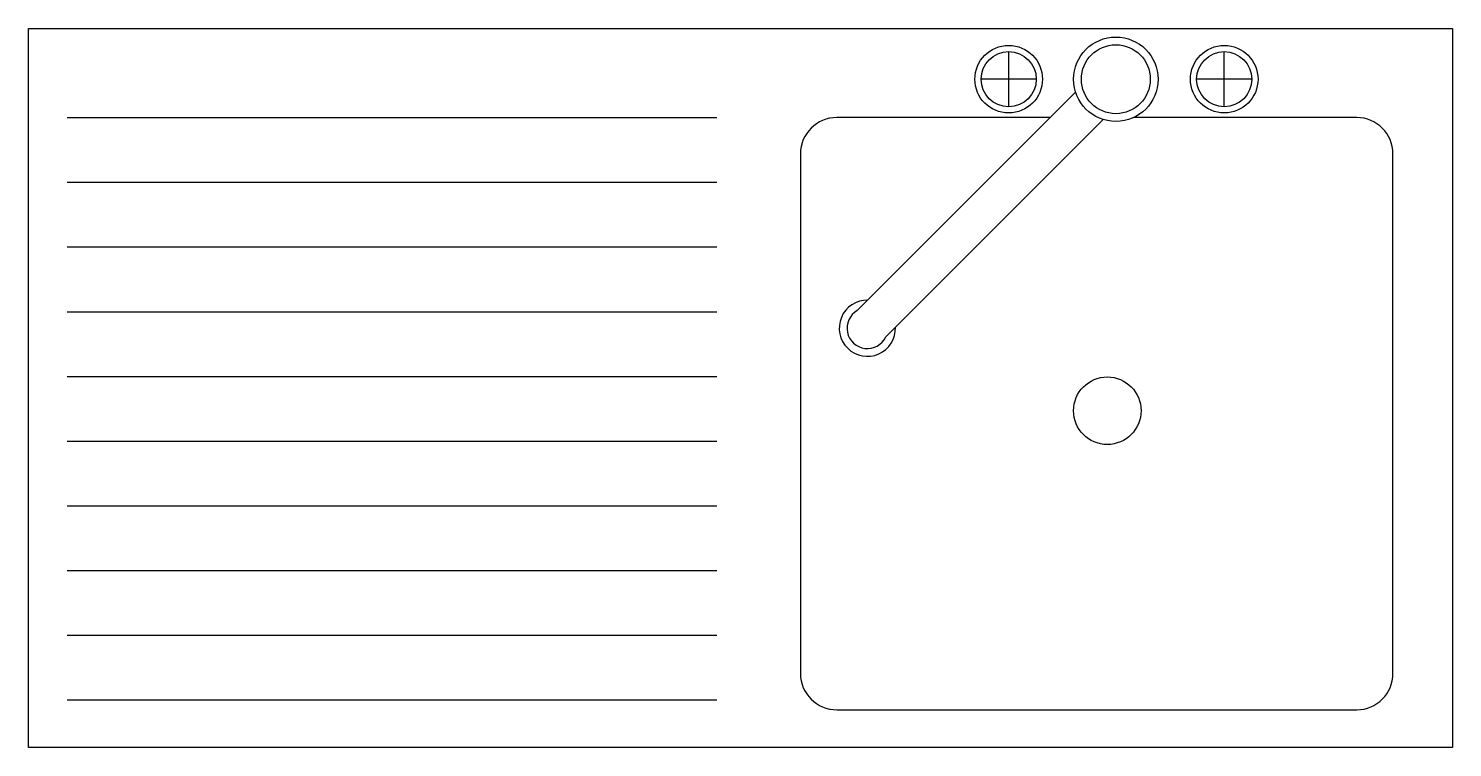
# Model space of a CAD drawing. Header units: inches. Extents: x 106926 to 107916, y 67250 to 67750.
import ezdxf

# ---------------------------------------------------------------- set-up
doc = ezdxf.new("R2010")
doc.units = ezdxf.units.IN
doc.header["$MEASUREMENT"] = 0
doc.layers.add('freecads.com', color=7, linetype='Continuous')

msp = doc.modelspace()

# ---------------------------------------------------------------- linework, layer by layer
at = {"layer": 'freecads.com'}
for p, q in [((106926.22, 67749.56), (107916.18, 67749.56)), ((106926.22, 67249.56), (106926.22, 67749.56)), ((107916.18, 67749.56), (107916.18, 67249.56)), ((107607.63, 67695.13), (107607.63, 67733.45)), ((107757.48, 67695.13), (107757.48, 67733.45)), ((107626.79, 67714.29), (107588.47, 67714.29)), ((107776.64, 67714.29), (107738.33, 67714.29)), ((107654.17, 67705.37), (107502.38, 67553.43)), ((107404.7, 67687.39), (106953.22, 67687.39)), ((107636.47, 67687.65), (107488.1, 67687.65)), ((107673.27, 67686.29), (107522.22, 67535.09)), ((107849.57, 67687.65), (107694.52, 67687.65)), ((107462.9, 67662.45), (107462.9, 67300.99)), ((107874.77, 67300.99), (107874.77, 67662.45)), ((107404.7, 67642.39), (106953.22, 67642.39)), ((107404.7, 67597.39), (106953.22, 67597.39)), ((107404.7, 67552.39), (106953.22, 67552.39)), ((107404.7, 67507.39), (106953.22, 67507.39)), ((107404.7, 67462.39), (106953.22, 67462.39)), ((107404.7, 67417.39), (106953.22, 67417.39)), ((107404.7, 67372.39), (106953.22, 67372.39)), ((107404.7, 67327.39), (106953.22, 67327.39)), ((107404.7, 67282.39), (106953.22, 67282.39)), ((107488.1, 67275.79), (107849.57, 67275.79)), ((107916.18, 67249.56), (106926.22, 67249.56))]:
    msp.add_line(p, q, dxfattribs=at)
for centre, radius in [((107682.14, 67714.26), 29.35), ((107607.63, 67714.29), 23.48), ((107607.63, 67714.29), 19.16), ((107682.14, 67714.26), 23.95), ((107757.48, 67714.29), 23.48), ((107757.48, 67714.29), 19.16), ((107676.18, 67483.74), 23.48)]:
    msp.add_circle(centre, radius, dxfattribs=at)
for centre, radius, start, end in [((107488.1, 67662.45), 25.2, 90, 180), ((107849.57, 67662.45), 25.2, 360, 90), ((107509.41, 67541.14), 19.56, 89.32494, 2.05369), ((107509.41, 67541.14), 14.16, 119.74413, 334.71675), ((107488.1, 67300.99), 25.2, 180, 270), ((107849.57, 67300.99), 25.2, 270, 360)]:
    msp.add_arc(centre, radius, start, end, dxfattribs=at)

doc.saveas('drawing.dxf')
